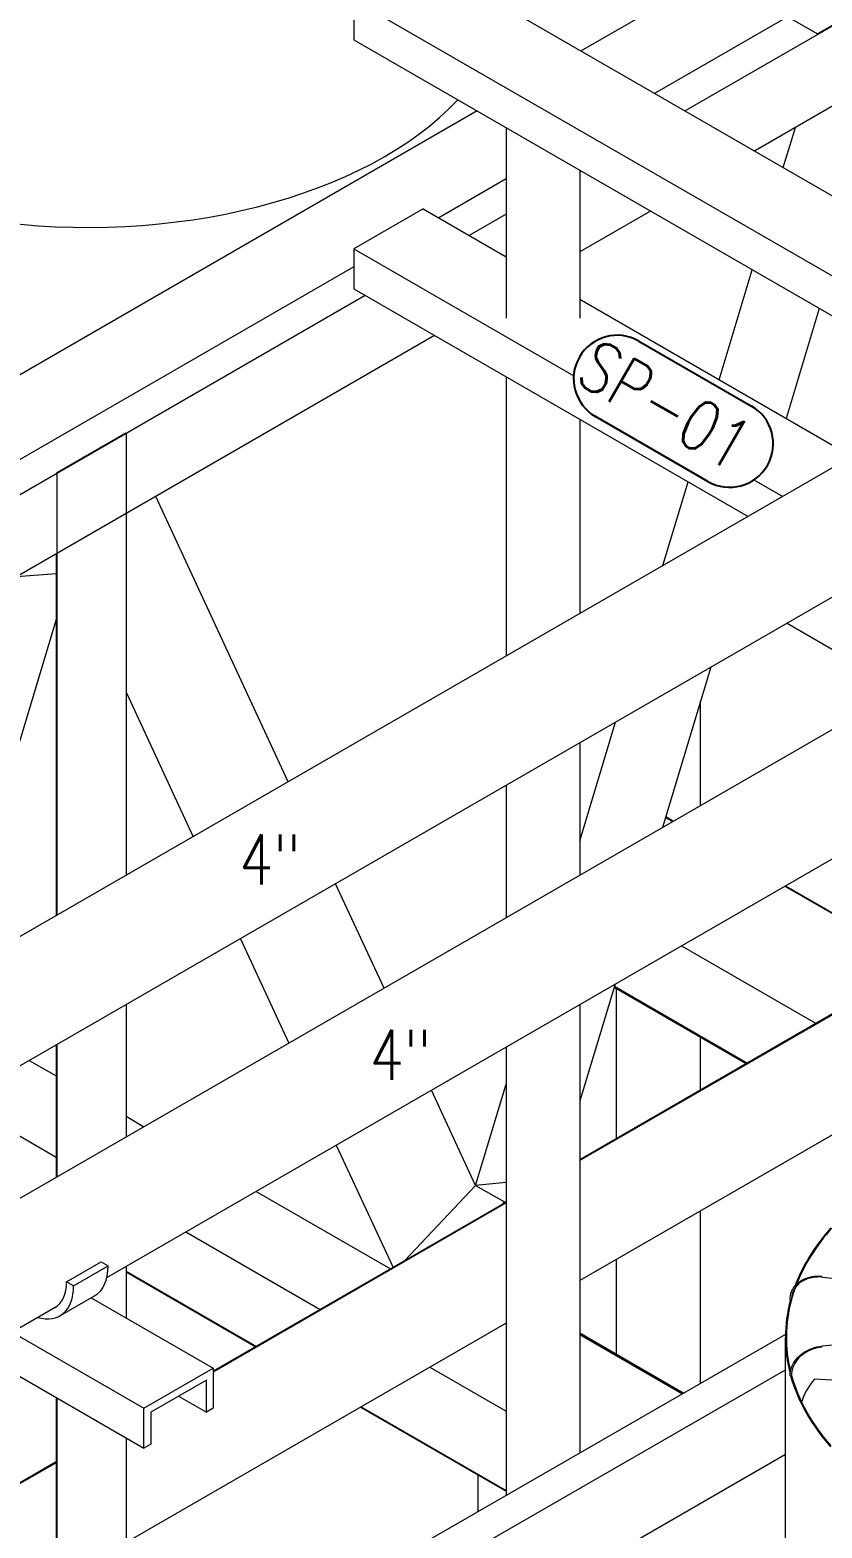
# Model space of a CAD drawing. Header units: millimetres. Extents: x -312439 to 477422, y -331570 to 212570.
# Drawn here: x 358477 to 360455, y 97498 to 101242 of the extents above; entities that cross this region are included whole.
import ezdxf

# ---------------------------------------------------------------- set-up
doc = ezdxf.new("R2010")
doc.units = ezdxf.units.MM
doc.layers.add('ARCONDTEXTO', color=4, linetype='Continuous')
doc.styles.add('ROMANS', font='romans.shx', dxfattribs={"height": 187.5})

msp = doc.modelspace()

# ---------------------------------------------------------------- linework, layer by layer
at = {"color": 3, "linetype": 'Continuous', "lineweight": 0, "extrusion": (-1.11022e-16, 0.816497, 0.57735)}
for p, q in [((362056.869, 102162.066), (360113.094, 101039.827)), ((359670.084, 101679.37), (360443.717, 101232.712)), ((360445.449, 101531.712), (359853.286, 101189.827)), ((360963.333, 101532.712), (360443.717, 101232.712)), ((360627.315, 101424.712), (360036.883, 101083.827)), ((360705.257, 101181.712), (360286.299, 100939.827)), ((359593.478, 101039.827), (357082.005, 99589.827)), ((360358.215, 100898.306), (360388.597, 100998.889)), ((359853.286, 100889.827), (359850.026, 100887.944)), ((359666.314, 100869.878), (359497.688, 100772.522)), ((359666.314, 100781.878), (359573.898, 100728.522)), ((360026.491, 100789.827), (359850.026, 100687.944)), ((359285.588, 100650.066), (357265.602, 99483.827)), ((360198.078, 100368.152), (360281.054, 100642.855)), ((359314.091, 100578.522), (357341.812, 99439.827)), ((360448.261, 100546.318), (360365.284, 100271.615)), ((359487.296, 100478.522), (357515.017, 99339.827)), ((358714.828, 100234.538), (358541.623, 100134.538)), ((358716.561, 100233.538), (358714.828, 100234.538)), ((358716.561, 100233.538), (358716.561, 99129.242)), ((358541.623, 100134.538), (358543.355, 100133.538)), ((358543.355, 100133.538), (358543.355, 99029.242)), ((360057.749, 99903.577), (360120.917, 100112.701)), ((359121.83, 99363.224), (358790.982, 100076.505)), ((358541.623, 99932.538), (358541.623, 99028.242)), ((358443.67, 99875.984), (358541.623, 99884)), ((358541.623, 99768.557), (358270.77, 98871.864)), ((360367.935, 99759.374), (360530.32, 99665.622)), ((360177.315, 99649.319), (360056.32, 99248.752)), ((358716.561, 99586.857), (358883.985, 99225.904)), ((360151.958, 99303.969), (360151.958, 99565.371)), ((359850.026, 99215.883), (359939.47, 99512)), ((359850.026, 99460.359), (359850.026, 99129.648)), ((359666.314, 99354.293), (359666.314, 99023.582)), ((360064.069, 99274.405), (360082.41, 99263.815)), ((360064.583, 99276.108), (360084.142, 99264.815)), ((359361.103, 98847.369), (359240.109, 99108.223)), ((360362.387, 99102.171), (360530.32, 99005.215)), ((360364.119, 99103.171), (360530.32, 99007.215)), ((359002.264, 98970.903), (359123.259, 98710.049)), ((360104.311, 98953.171), (360440.253, 98759.215)), ((359938.041, 98857.175), (359850.026, 98565.789)), ((360265.52, 98658.333), (359935.528, 98848.854)), ((359935.981, 98850.356), (360267.048, 98659.215)), ((359936.496, 98852.059), (360268.78, 98660.215)), ((359942.133, 98471.625), (359942.133, 98845.04)), ((358716.561, 98805.953), (358716.561, 98475.242)), ((360530.32, 98811.215), (359850.026, 98418.447)), ((360530.32, 98809.215), (359850.026, 98416.447)), ((359850.026, 98806.359), (359850.026, 97685.174)), ((358541.623, 98704.953), (358541.623, 98374.242)), ((358543.355, 98705.953), (358543.355, 98375.242)), ((360151.958, 98592.767), (360151.958, 98723.898)), ((359666.314, 98700.293), (359666.314, 97579.108)), ((358474.979, 98666.476), (358541.623, 98627.999)), ((359589.789, 98354.34), (359479.383, 98592.368)), ((359589.789, 98354.34), (359666.314, 98607.684)), ((358299.398, 98565.104), (358541.623, 98425.255)), ((358716.561, 98526.999), (358761.383, 98501.12)), ((360530.32, 98509.215), (359850.026, 98116.447)), ((359241.538, 98455.048), (359383.46, 98149.075)), ((359041.36, 98339.476), (359377.302, 98145.52)), ((359413.205, 98166.248), (359589.789, 98354.34)), ((359666.314, 98361.192), (359589.789, 98354.34)), ((359589.789, 98354.34), (359661.621, 98312.868)), ((359666.314, 98312.381), (358934.537, 97889.889)), ((359666.314, 98310.381), (358934.537, 97887.889)), ((359655.068, 98305.888), (359661.621, 98312.868)), ((359661.621, 98310.697), (359659.518, 98308.457)), ((359661.621, 98312.868), (359666.314, 98313.288)), ((359663.724, 98310.885), (359661.621, 98310.697)), ((360151.958, 97859.495), (360151.958, 98290.767)), ((358865.779, 98238.104), (359201.721, 98044.148)), ((358716.561, 98151.953), (358716.561, 98023.506)), ((359942.133, 97932.488), (359942.133, 98169.625)), ((358716.561, 98140.072), (359042.214, 97952.056)), ((358716.561, 98138.072), (359040.482, 97951.056)), ((360454.911, 98125.05), (361307.765, 98047.062)), ((361308.569, 98030.56), (360454.911, 97952.498)), ((359666.314, 98010.381), (358716.561, 97462.04)), ((360363.593, 97981.682), (359420.771, 97437.344)), ((359850.026, 97985.666), (360110.259, 97835.42)), ((359850.026, 97983.666), (360108.527, 97834.42)), ((359850.026, 97981.666), (360106.795, 97833.42)), ((360363.513, 97411.303), (360363.513, 97974.191)), ((359475.227, 97900.056), (359666.314, 97789.732)), ((359597.491, 97451.373), (360363.513, 97893.636)), ((360522.858, 97864.871), (360436.696, 97870.366)), ((358541.623, 97824.506), (358541.623, 97154.508)), ((358543.355, 97823.506), (358543.355, 97154.669)), ((359302.022, 97800.056), (359666.314, 97589.732)), ((359303.754, 97801.056), (359666.314, 97591.732)), ((358716.561, 97723.506), (358716.561, 97300.181)), ((358541.623, 97663.04), (357078.744, 96818.447)), ((358541.623, 97661.04), (357078.744, 96816.447)), ((360363.513, 97681.636), (359888.267, 97407.252)), ((359596.02, 97538.524), (359596.02, 97630.316))]:
    msp.add_line(p, q, dxfattribs=at)
at = {"color": 7, "linetype": 'Continuous', "lineweight": 0, "extrusion": (-1.11022e-16, 0.816497, 0.57735)}
for p, q in [((359458.793, 101417.587), (360957.203, 100552.48)), ((359285.588, 101317.587), (359285.588, 101217.587)), ((359285.588, 101317.587), (360783.998, 100452.48)), ((359285.588, 101217.587), (360783.998, 100352.48)), ((359666.314, 100997.775), (359666.314, 100522.133)), ((359850.026, 100891.709), (359850.026, 100522.133)), ((359458.793, 100794.978), (359285.588, 100694.978)), ((359458.793, 100794.978), (359666.314, 100675.166)), ((359285.588, 100694.978), (359285.588, 100594.978)), ((359285.588, 100694.978), (359834.829, 100377.874)), ((359285.588, 100594.978), (360270.439, 100026.374)), ((359850.026, 100569.1), (360530.247, 100176.374)), ((359666.314, 100375.166), (359666.314, 99677.582)), ((359850.026, 100269.1), (359850.026, 99783.648)), ((360285.127, 100117.894), (360357.042, 100076.374)), ((358568.053, 98113.547), (358654.655, 98163.547)), ((358585.373, 98103.547), (358671.976, 98153.547)), ((358654.655, 98163.547), (358671.976, 98153.547)), ((358585.373, 98103.547), (358568.053, 98113.547)), ((358551.308, 98028.251), (358637.91, 98078.251)), ((358629.825, 98073.583), (358934.537, 97897.657)), ((358432.118, 97987.729), (358761.332, 97797.657)), ((358345.515, 97937.729), (358761.332, 97697.657)), ((358761.332, 97797.657), (358934.537, 97897.657)), ((358934.537, 97897.657), (358934.537, 97797.657)), ((358917.216, 97867.657), (358778.652, 97787.657)), ((358917.216, 97787.657), (358917.216, 97867.657)), ((358847.934, 97827.657), (358917.216, 97787.657)), ((358761.332, 97697.657), (358761.332, 97797.657)), ((358778.652, 97787.657), (358778.652, 97707.657)), ((358934.537, 97797.657), (358917.216, 97787.657)), ((358778.652, 97707.657), (358761.332, 97697.657))]:
    msp.add_line(p, q, dxfattribs=at)
at = {"color": 5, "linetype": 'Continuous', "lineweight": 0, "extrusion": (-1.11022e-16, 0.816497, 0.57735)}
for p, q in [((361486.855, 100728.672), (355166.491, 97079.608)), ((355367.779, 96541.822), (361935.376, 100333.626)), ((360744.65, 99976.87), (358102.463, 98451.403)), ((358668.845, 98124.404), (361311.071, 99649.894)), ((356243.974, 96724.404), (358539.789, 98049.894))]:
    msp.add_line(p, q, dxfattribs=at)
at = {"color": 1}
for points in [[(359997.63, 100464.592), (360278.826, 100302.243)], [(360170.123, 100113.964), (359888.926, 100276.313)]]:
    msp.add_lwpolyline(points, dxfattribs=at)
for centre, start, end in [((359943.278, 100370.452), 60, 240), ((360224.475, 100208.103), 240, 60)]:
    msp.add_arc(centre, 108.703, start, end, dxfattribs=at)
at = {"color": 3, "linetype": 'Continuous', "lineweight": 0}
for centre, major_axis, ratio, start_param, end_param in [((358621.315, 101354.388), (-1048.768, 0), 0.57735027, 0, 2.64845213), ((361412.281, 97974.191), (-1048.768, 0), 0.57735027, 5.81359811, 6.07011802), ((361412.281, 97974.191), (-1046.319, 0), 0.57735027, 5.81336511, 6.06128621), ((361412.281, 97974.191), (-1048.768, 0), 0.57735027, 6.12772105, 6.43448057), ((361412.281, 97974.191), (-1046.319, 0), 0.57735027, 6.1272654, 6.42392093), ((360376.597, 98068.608), (1.225, 0), 0.57735027, 3.14159265, 5.07887352), ((360377.807, 98068.497), (1.225, 0.023), 0.57529521, 4.54449158, 6.11528791), ((360377.807, 98068.497), (1.225, 0.023), 0.57529521, 6.11528791, 6.28318531), ((361412.281, 97974.191), (-1046.319, 0), 0.57735027, 6.07532621, 6.12502314), ((360376.597, 97879.274), (1.225, 0), 0.57735027, 3.14159265, 5.39303278), ((361412.281, 97974.191), (-1048.768, 0), 0.57735027, 0.1585854, 0.46892864), ((360377.807, 97879.385), (1.225, 0.023), 0.57926583, 4.8585762, 6.28318531), ((361412.281, 97974.191), (-1046.319, 0), 0.57735027, 0.15790655, 0.46457773), ((361412.186, 97808.147), (-1010.701, -20.593), 0.30331876, 6.01219977, 6.20271663)]:
    msp.add_ellipse(centre, major_axis=major_axis, ratio=ratio, start_param=start_param, end_param=end_param, dxfattribs=at)
at = {"color": 7, "linetype": 'Continuous', "lineweight": 0}
for centre, major_axis, start_param in [((358555.669, 98220.697), (-82.242, 142.447), 3.14159265), ((358469.066, 98170.697), (-69.994, 121.233), 3.13112196), ((358469.066, 98170.697), (-82.242, 142.447), 2.58874573)]:
    msp.add_ellipse(centre, major_axis=major_axis, ratio=0.57735027, start_param=start_param, end_param=3.92699082, dxfattribs=at)
at = {"color": 3, "linetype": 'Continuous', "lineweight": 0}
for points, knots in [([(360375.372, 98068.608), (360375.372, 98075.552), (360376.704, 98082.382), (360381.899, 98095.125), (360385.761, 98101.035), (360395.618, 98111.349), (360401.611, 98115.753), (360415.128, 98122.635), (360422.652, 98125.115), (360438.497, 98127.922), (360446.817, 98128.249), (360455.134, 98127.489)], [4.71238898, 4.71238898, 4.71238898, 4.71238898, 5.02654825, 5.02654825, 5.34070751, 5.34070751, 5.65486678, 5.65486678, 5.96902604, 5.96902604, 6.28318531, 6.28318531, 6.28318531, 6.28318531]), ([(360454.911, 98125.05), (360446.85, 98125.787), (360438.794, 98125.457), (360423.501, 98122.704), (360416.267, 98120.282), (360403.344, 98113.6), (360397.657, 98109.342), (360388.382, 98099.428), (360384.796, 98093.773), (360380.058, 98081.622), (360378.907, 98075.127), (360379.031, 98068.52)], [0, 0, 0, 0, 0.31726804, 0.31726804, 0.63453608, 0.63453608, 0.95180412, 0.95180412, 1.26907216, 1.26907216, 1.5863402, 1.5863402, 1.5863402, 1.5863402]), ([(360375.372, 97879.274), (360375.372, 97886.219), (360376.703, 97893.275), (360381.878, 97906.914), (360385.72, 97913.496), (360395.529, 97925.553), (360401.494, 97931.028), (360414.963, 97940.349), (360422.465, 97944.194), (360438.281, 97949.889), (360446.594, 97951.738), (360454.911, 97952.498)], [4.71238898, 4.71238898, 4.71238898, 4.71238898, 5.02654825, 5.02654825, 5.34070751, 5.34070751, 5.65486678, 5.65486678, 5.96902604, 5.96902604, 6.28318531, 6.28318531, 6.28318531, 6.28318531]), ([(360455.134, 97950.059), (360447.073, 97949.322), (360439.009, 97947.518), (360423.687, 97941.958), (360416.432, 97938.203), (360403.459, 97929.122), (360397.744, 97923.799), (360388.421, 97912.128), (360384.815, 97905.783), (360380.058, 97892.713), (360378.907, 97885.99), (360379.031, 97879.408)], [0, 0, 0, 0, 0.31726804, 0.31726804, 0.63453608, 0.63453608, 0.95180412, 0.95180412, 1.26907216, 1.26907216, 1.5863402, 1.5863402, 1.5863402, 1.5863402])]:
    msp.add_open_spline(points, degree=3, knots=knots, dxfattribs=at)

# ---------------------------------------------------------------- texts
at = {"layer": 'ARCONDTEXTO', "color": 3, "linetype": 'Continuous', "lineweight": -3, "style": 'ROMANS', "width": 0.8}
msp.add_text('SP-01', height=125, rotation=330, dxfattribs=at).set_placement((359833.959, 100364.605))
at = {"layer": 'ARCONDTEXTO', "linetype": 'Continuous', "lineweight": -3, "style": 'ROMANS', "width": 0.8}
for p in [(358998.891, 99106.727), (359325.051, 98617.8)]:
    msp.add_text('4"', height=125, dxfattribs=at).set_placement(p)

doc.saveas('drawing.dxf')
